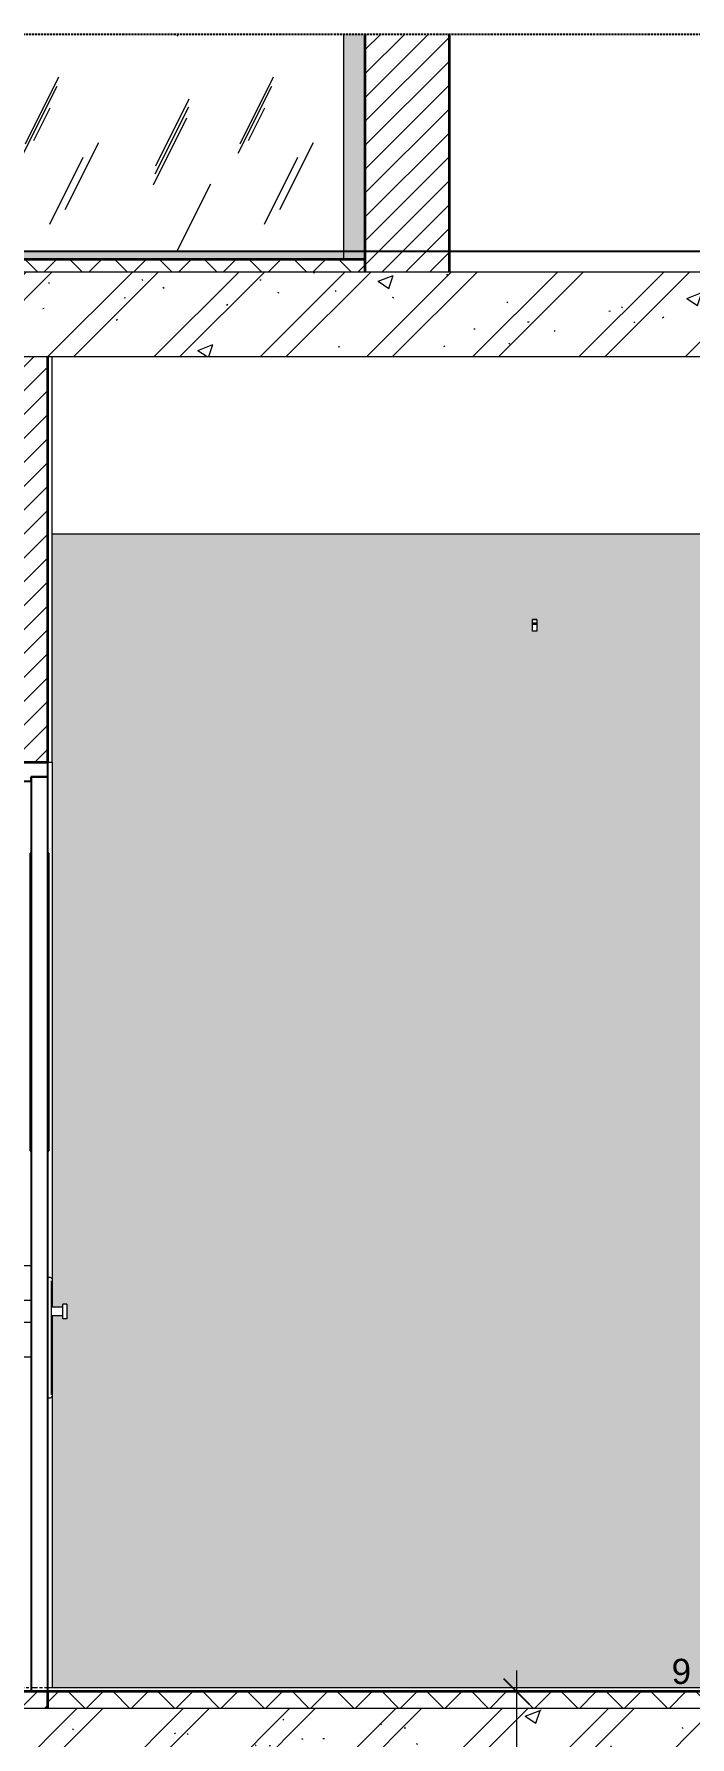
# Model space of a CAD drawing. Header units: millimetres. Extents: x 74302 to 149682, y -1785 to 49068.
# Drawn here: x 132438 to 133990, y 2083 to 6114 of the extents above; entities that cross this region are included whole.
import ezdxf

# ---------------------------------------------------------------- set-up
doc = ezdxf.new("R2010")
doc.units = ezdxf.units.MM
for name, pattern in [('Centre', [31.75, 6.35, -4.7625, 15.875, -4.7625]), ('Hidden', [7.14375, 4.7625, -2.38125]), ('IMPORT-CENTER _2_', [40.64, 25.4, -5.08, 5.08, -5.08])]:
    doc.linetypes.add(name, pattern=pattern)
for name, color, linetype, lineweight in [('0-3', 90, 'Continuous', 5), ('A-ANNO-DIMS', 211, 'Continuous', 9), ('A-ANNO-DIMS-50', 211, 'Continuous', 9), ('A-DETL-GENF', 92, 'Continuous', 18), ('A-DETL-GENF-3', 92, 'Hidden', 25), ('A-DETL-GENF-4', 9, 'Continuous', 18), ('A-DETL-THIN', 151, 'Continuous', 18), ('A-DOOR', 31, 'Continuous', 18), ('A-DOOR-1', 31, 'Continuous', 25), ('A-DOOR-FRAM', 31, 'Continuous', 25), ('A-DOOR-FRAM-1', 31, 'Continuous', 18), ('A-FLOR-FNSH-1', 250, 'Continuous', 35), ('A-FLOR-LEVL-2', 51, 'Centre', 9), ('A-FLOR-PATT-2', 8, 'Continuous', 18), ('A-GLAZ-CURT', 52, 'Continuous', 18), ('A-GLAZ-CURT-2', 254, 'Continuous', 18), ('A-GLAZ-CWMG', 51, 'Continuous', 18), ('A-GLAZ-CWMG-2', 254, 'Continuous', 18), ('A-WALL', 113, 'Continuous', 18), ('A-WALL-2', 250, 'Continuous', 35), ('A-WALL-FNSH-1', 7, 'Continuous', 18), ('A-WALL-PATT-3', 111, 'Continuous', 18), ('A-WALL-PATT-4', 255, 'Continuous', 5), ('E-LITE-EQPM', 33, 'Continuous', 18), ('G-IMPT', 8, 'Continuous', 18), ('G-IMPT-4', 8, 'IMPORT-CENTER _2_', 18), ('M-EQPM', 50, 'Continuous', 18), ('M-EQPM-2', 50, 'Continuous', 25), ('S-BEAM-2', 7, 'Continuous', 18), ('S-STRS-ANNO', 31, 'Continuous', 18)]:
    doc.layers.add(name, color=color, linetype=linetype, lineweight=lineweight)
doc.styles.add('Arial_1', font='arial.ttf', dxfattribs={"height": 59.53})
doc.styles.add('UTM Avo', font='', dxfattribs={"width": 0.9, "height": 125})
doc.styles.get('UTM Avo').set_extended_font_data('UTM Avo')
doc.dimstyles.new('1_Dim_chi_tiet_2_5', dxfattribs={"dimscale": 304.8, "dimtxt": 124.912619, "dimasz": 0.19685, "dimexe": 0.164042, "dimexo": 0.0625, "dimgap": 0.016404, "dimtad": 1, "dimdec": 0, "dimrnd": 5, "dimzin": 0, "dimdsep": 46, "dimtxsty": 'UTM Avo', "dimblk1": 'OBLIQUE', "dimblk2": 'OBLIQUE', "dimsah": 1, "dimcen": 0.09, "dimdle": 0.164042, "dimazin": 0, "dimtfac": 1, "dimtdec": 4, "dimtix": 1, "dimtmove": 0, "dimatfit": 3, "dimfxl": 0.328084, "dimfxlon": 1, "dimtvp": 1, "dimtolj": 1, "dimtzin": 0, "dimarcsym": 2})
pattern_1 = [(45, (134045.125, 15725), (-53.033, 53.033), []), (135, (134045.125, 15725), (-53.033, -53.033), [])]
pattern_2 = [(45, (134045.125, 15725), (-28.28427, 28.28427), [])]
pattern_3 = [(50, (134045.12, 15725), (364.368, -31.878), [38.1, -419.1]), (355, (134045.12, 15725), (-70.486, 382.113), [30.48, -335.28]), (100.451, (134075.5, 15722.34), (293.885, 350.233), [32.38, -356.18]), (46.184, (134045.12, 15826.6), (542.158, -84.086), [57.15, -628.65]), (96.636, (134090.3, 15819.6), (474.805, 494.855), [48.57, -534.27]), (351.184, (134045.1, 15826.6), (474.81, 494.85), [45.72, -502.92]), (21, (134095.92, 15801.2), (303.2285, -204.5305), [38.1, -419.1]), (326, (134095.92, 15801.2), (123.604, 368.376), [30.48, -335.28]), (71.451, (134121.2, 15784.16), (426.834, 163.843), [32.38, -356.18]), (37.5, (134045.12, 15725), (6.1766, 169.1102), [3.353, -327.863, 3.353, -337.007, -336.55]), (37.5, (134045.12, 15725), (6.1766, 169.1102), [-671.576, 3.353, -333.197]), (7.5, (134045.12, 15725), (133.6389, 200.3615), [3.353, -190.703, 3.353, -320.243, -128.27]), (7.5, (134045.12, 15725), (133.6389, 200.3615), [-517.652, 3.353, -124.917]), (327.5, (133931.84, 15725), (271.1818, -11.4584), [3.353, -123.647, 3.353, -392.887, -525.78]), (327.5, (133931.84, 15725), (271.1818, -11.4584), [-523.24, 3.353, -522.427]), (317.5, (133881.04, 15725), (296.2585, 50.853), [3.353, -161.747, 3.353, -259.791, -373.38]), (317.5, (133881.04, 15725), (296.2585, 50.853), [-428.244, 3.353, -370.027]), (45, (134045.12, 15725), (-125.7236, 125.7236), []), (45, (134045.12, 15915.5), (-125.7236, 125.7236), [])]

# ---------------------------------------------------------------- blocks, each defined once
blk = doc.blocks.new('NCV_TKTC_KET CAU_rvt-6-TKCS_SẢNH - BẬC CẤP 4 - MẶT CẮT')
at = {"layer": 'S-BEAM-2'}
blk.add_line((-17646.9, 4930), (-21276.9, 4930), dxfattribs=at)
blk = doc.blocks.new('LIC_06-ĐÈN LED TRÒN DOWNLIGHT_ P_18W - LIC_06-ĐÈN LED TRÒN DOWNLIGHT_ P_18W - ÁNH SÁNG 6000K-1339139-TKCS_SẢNH - BẬC CẤP 4 - MẶT CẮT')
at = {"layer": 'E-LITE-EQPM'}
for p, q in [((-22530.3, 4728), (-22540.3, 4728)), ((-22540.3, 4728), (-22540.3, 4728)), ((-22530.3, 4728), (-22540.3, 4728)), ((-22540.3, 4727.2), (-22540.3, 4728)), ((-22540.3, 4719), (-22540.3, 4727.2)), ((-22530.3, 4727.2), (-22540.3, 4727.2)), ((-22540.3, 4716), (-22540.3, 4719)), ((-22530.3, 4719), (-22540.3, 4719)), ((-22530.3, 4728), (-22530.3, 4728)), ((-22530.3, 4728), (-22530.3, 4727.2)), ((-22530.3, 4727.2), (-22530.3, 4719)), ((-22530.3, 4719), (-22530.3, 4716)), ((-22540.3, 4700), (-22540.3, 4716)), ((-22530.3, 4716), (-22540.3, 4716)), ((-22530.3, 4700), (-22540.3, 4700)), ((-22530.3, 4716), (-22530.3, 4700))]:
    blk.add_line(p, q, dxfattribs=at)
blk = doc.blocks.new('FD_01 - FD_01-1200x2200mm-1787917-TKCS_SẢNH - BẬC CẤP 4 - MẶT CẮT')
at = {"layer": 'A-DOOR'}
for p, q in [((-21326.9, 3198), (-21349, 3198)), ((-21350.5, 3178.9), (-21355.5, 3115.4)), ((-21280.9, 3170), (-21286.9, 3170)), ((-21278.9, 2892.5), (-21278.9, 3162.5)), ((-21365, 3115.4), (-21365, 3064.6)), ((-21358.7, 3115.4), (-21365, 3115.4)), ((-21358.7, 3064.6), (-21358.7, 3115.4)), ((-21358.7, 3115.4), (-21358.7, 3064.6)), ((-21326.9, 3115.4), (-21358.7, 3115.4)), ((-21326.9, 3064.6), (-21326.9, 3115.4)), ((-21251.9, 3100), (-21251.9, 3107.5)), ((-21241.9, 3107.5), (-21251.9, 3107.5)), ((-21241.9, 3107.5), (-21241.9, 3100)), ((-21365, 3064.6), (-21358.7, 3064.6)), ((-21358.7, 3064.6), (-21326.9, 3064.6)), ((-21355.5, 3064.6), (-21350.5, 3001.1)), ((-21251.9, 3100), (-21278.9, 3100)), ((-21278.9, 3099.7), (-21278.9, 3100)), ((-21278.9, 3087.3), (-21278.9, 3087.4)), ((-21278.9, 3080), (-21278.9, 3080.3)), ((-21278.9, 3080), (-21251.9, 3080)), ((-21251.9, 3090), (-21251.9, 3100)), ((-21251.9, 3080), (-21251.9, 3090)), ((-21251.9, 3072.5), (-21251.9, 3080)), ((-21241.9, 3072.5), (-21251.9, 3072.5)), ((-21241.9, 3100), (-21241.9, 3090)), ((-21241.9, 3090), (-21241.9, 3080)), ((-21241.9, 3080), (-21241.9, 3072.5)), ((-21276.9, 2996), (-21278.9, 2996)), ((-21276.9, 2985.1), (-21278.9, 2985.1)), ((-21276.9, 2995.3), (-21276.9, 2985.1)), ((-21276.9, 2985.1), (-21276.9, 2971.2)), ((-21349, 2982.1), (-21326.9, 2982.1)), ((-21278.9, 2967.7), (-21276.9, 2967.7)), ((-21276.9, 2971.2), (-21276.9, 2968.8)), ((-21286.9, 2885), (-21280.9, 2885))]:
    blk.add_line(p, q, dxfattribs=at)
at = {"layer": 'A-DOOR', "flags": 128}
for points in [[(-21349, 3198), (-21349, 3197.5), (-21349.1, 3196.1), (-21349.3, 3193.8), (-21349.6, 3190.8), (-21349.8, 3187.2), (-21350.2, 3183.1), (-21350.5, 3178.9)], [(-21280.9, 3170), (-21280.8, 3170), (-21280.7, 3170)], [(-21280.2, 3169.9), (-21280.2, 3169.8), (-21280.1, 3169.8), (-21280, 3169.8), (-21279.9, 3169.7), (-21279.9, 3169.7), (-21279.8, 3169.7), (-21279.7, 3169.6), (-21279.7, 3169.6), (-21279.6, 3169.5), (-21279.6, 3169.4), (-21279.5, 3169.4), (-21279.4, 3169.3), (-21279.4, 3169.3), (-21279.3, 3169.2), (-21279.3, 3169.1), (-21279.3, 3169.1), (-21279.2, 3169), (-21279.2, 3168.9), (-21279.1, 3168.9), (-21279.1, 3168.8), (-21279.1, 3168.7), (-21279, 3168.6), (-21279, 3168.6), (-21279, 3168.5), (-21279, 3168.4), (-21279, 3168.3), (-21279, 3168.3), (-21278.9, 3168.2), (-21278.9, 3168.1), (-21278.9, 3168), (-21278.9, 3168)], [(-21350.5, 3001.1), (-21350.2, 2996.9), (-21349.8, 2992.8), (-21349.6, 2989.2), (-21349.3, 2986.2), (-21349.1, 2983.9), (-21349, 2982.5), (-21349, 2982.1)], [(-21280.7, 2885), (-21280.8, 2885), (-21280.8, 2885), (-21280.9, 2885)], [(-21278.9, 2887), (-21278.9, 2886.9), (-21278.9, 2886.8), (-21279, 2886.8), (-21279, 2886.7), (-21279, 2886.6), (-21279, 2886.5), (-21279, 2886.4), (-21279, 2886.4), (-21279.1, 2886.3), (-21279.1, 2886.2), (-21279.1, 2886.1), (-21279.2, 2886.1), (-21279.2, 2886), (-21279.2, 2885.9), (-21279.3, 2885.9), (-21279.3, 2885.8), (-21279.4, 2885.7), (-21279.4, 2885.7), (-21279.5, 2885.6), (-21279.5, 2885.6), (-21279.6, 2885.5), (-21279.7, 2885.5), (-21279.7, 2885.4), (-21279.8, 2885.4), (-21279.9, 2885.3), (-21279.9, 2885.3), (-21280, 2885.2), (-21280.1, 2885.2), (-21280.1, 2885.2), (-21280.2, 2885.1), (-21280.3, 2885.1)]]:
    blk.add_lwpolyline(points, dxfattribs=at)
at = {"layer": 'A-DOOR-1'}
for p, q in [((-21286.9, 4355), (-21326.9, 4355)), ((-21326.9, 4355), (-21326.9, 2190)), ((-21286.9, 2190), (-21286.9, 4355)), ((-21326.9, 4175), (-21328.9, 4175)), ((-21328.9, 4175), (-21328.9, 3470)), ((-21326.9, 3470), (-21326.9, 4175)), ((-21284.9, 4175), (-21286.9, 4175)), ((-21286.9, 4175), (-21286.9, 3470)), ((-21284.9, 3470), (-21284.9, 4175)), ((-21328.9, 3470), (-21326.9, 3470)), ((-21286.9, 3470), (-21284.9, 3470)), ((-21326.9, 2190), (-21286.9, 2190))]:
    blk.add_line(p, q, dxfattribs=at)
at = {"layer": 'A-DOOR-FRAM'}
for p, q in [((-21286.9, 4390), (-21486.9, 4390)), ((-21486.9, 4390), (-21486.9, 4345)), ((-21326.9, 4345), (-21326.9, 4355)), ((-21326.9, 4355), (-21286.9, 4355)), ((-21286.9, 4355), (-21286.9, 4390)), ((-21486.9, 4345), (-21326.9, 4345))]:
    blk.add_line(p, q, dxfattribs=at)
at = {"layer": 'A-DOOR-FRAM-1'}
blk.add_line((-21486.9, 4345), (-21486.9, 2190), dxfattribs=at)
blk = doc.blocks.new('TKTC_XREF_251221_MB TANG 2-7 - TKTC_XREF_260130_MB TANG 2-5_dwg_THU NUOC - THU NUOC-444531-TKCS_MB TẦNG 1-4746804-TKCS_SẢNH - BẬC CẤP 4 - MẶT CẮT')
at = {"layer": 'G-IMPT'}
for p, q in [((-20540.7, 5600), (-20690.7, 5600)), ((-20690.7, 5600), (-20540.7, 5600)), ((-20565.7, 5600), (-20665.7, 5600)), ((-20665.7, 5600), (-20565.7, 5600)), ((-20649.7, 5600), (-20655.7, 5600)), ((-20655.7, 5600), (-20649.7, 5600)), ((-20643.4, 5600), (-20637.4, 5600)), ((-20637.4, 5600), (-20643.4, 5600)), ((-20630.9, 5600), (-20624.9, 5600)), ((-20624.9, 5600), (-20630.9, 5600)), ((-20618.9, 5600), (-20612.9, 5600)), ((-20612.9, 5600), (-20618.9, 5600)), ((-20618.9, 5600), (-20612.9, 5600)), ((-20612.9, 5600), (-20618.9, 5600)), ((-20615.7, 5600), (-20615.7, 5600)), ((-20615.7, 5600), (-20615.7, 5600)), ((-20615.7, 5600), (-20615.7, 5600)), ((-20615.7, 5600), (-20615.7, 5600)), ((-20600.5, 5600), (-20606.5, 5600)), ((-20606.5, 5600), (-20600.5, 5600)), ((-20588, 5600), (-20594, 5600)), ((-20594, 5600), (-20588, 5600)), ((-20581.6, 5600), (-20575.6, 5600)), ((-20575.6, 5600), (-20581.6, 5600))]:
    blk.add_line(p, q, dxfattribs=at)
blk = doc.blocks.new('TKTC_XREF_251221_MB TANG 2-7 - TKTC_XREF_260130_MB TANG 2-5_dwg_FD-4746809-TKCS_SẢNH - BẬC CẤP 4 - MẶT CẮT')
at = {"layer": 'G-IMPT'}
for p, q in [((-20538.9, 5600), (-20688.9, 5600)), ((-20688.9, 5600), (-20538.9, 5600)), ((-20613.9, 5600), (-20613.9, 5600))]:
    blk.add_line(p, q, dxfattribs=at)
at = {"layer": 'M-EQPM'}
for p, q in [((-20667.2, 5600), (-20560.6, 5600)), ((-20651.6, 5600), (-20576.2, 5600)), ((-20651.6, 5600), (-20576.2, 5600))]:
    blk.add_line(p, q, dxfattribs=at)
blk = doc.blocks.new('TKTC_XREF_251221_MB TANG 2-7 - TKTC_XREF_260130_MB TANG 2-5_dwg_$cc-4746805-TKCS_SẢNH - BẬC CẤP 4 - MẶT CẮT')
at = {"layer": 'G-IMPT-4'}
for p, q in [((-20654.9, 5600), (-20534.1, 5600)), ((-20594.6, 5600), (-20594.5, 5600))]:
    blk.add_line(p, q, dxfattribs=at)
at = {"layer": 'M-EQPM'}
for p, q in [((-20594.5, 5600), (-20639.4, 5600)), ((-20639.4, 5600), (-20549.7, 5600)), ((-20551.9, 5600), (-20637.2, 5600)), ((-20637.2, 5600), (-20594.5, 5600)), ((-20594.5, 5600), (-20551.9, 5600)), ((-20549.7, 5600), (-20594.5, 5600))]:
    blk.add_line(p, q, dxfattribs=at)
blk = doc.blocks.new('TKTC_XREF_251221_MB TANG 2-7 - TKTC_XREF_260130_MB TANG 2-5_dwg_CUM U_DN100-4746799-TKCS_SẢNH - BẬC CẤP 4 - MẶT CẮT')
at = {"layer": 'G-IMPT'}
for p, q in [((-20649.6, 5600), (-20651.1, 5600)), ((-20651.1, 5600), (-20639, 5600)), ((-20649.6, 5600), (-20647.3, 5600)), ((-20640.5, 5600), (-20649.6, 5600)), ((-20648.4, 5600), (-20641.6, 5600)), ((-20539.5, 5600), (-20648.2, 5600)), ((-20648.2, 5600), (-20648.2, 5600)), ((-20647.3, 5600), (-20642.8, 5600)), ((-20647, 5600), (-20646.3, 5600)), ((-20647, 5600), (-20643, 5600)), ((-20646.3, 5600), (-20643.8, 5600)), ((-20646.3, 5600), (-20643.8, 5600)), ((-20646.3, 5600), (-20643.8, 5600)), ((-20643.8, 5600), (-20643, 5600)), ((-20642.8, 5600), (-20640.5, 5600)), ((-20545.8, 5600), (-20641.9, 5600)), ((-20639, 5600), (-20640.5, 5600)), ((-20549, 5600), (-20638.7, 5600)), ((-20547.2, 5600), (-20548.7, 5600)), ((-20548.7, 5600), (-20536.6, 5600)), ((-20547.2, 5600), (-20544.9, 5600)), ((-20538.1, 5600), (-20547.2, 5600)), ((-20546.1, 5600), (-20539.3, 5600)), ((-20544.9, 5600), (-20540.4, 5600)), ((-20544.7, 5600), (-20543.9, 5600)), ((-20544.7, 5600), (-20540.6, 5600)), ((-20543.9, 5600), (-20541.4, 5600)), ((-20543.9, 5600), (-20541.4, 5600)), ((-20543.9, 5600), (-20541.4, 5600)), ((-20541.4, 5600), (-20540.6, 5600)), ((-20540.4, 5600), (-20538.1, 5600)), ((-20539.5, 5600), (-20539.5, 5600)), ((-20536.6, 5600), (-20538.1, 5600))]:
    blk.add_line(p, q, dxfattribs=at)
at = {"layer": 'G-IMPT', "flags": 128}
for points in [[(-20641.9, 5600), (-20641.9, 5600), (-20638.7, 5600)], [(-20545.8, 5600), (-20545.8, 5600), (-20549, 5600)]]:
    blk.add_lwpolyline(points, dxfattribs=at)
blk = doc.blocks.new('TKTC_XREF_251221_MB TANG 2-7 - TKTC_XREF_260130_MB TANG 2-5_dwg_$cc-4746800-TKCS_SẢNH - BẬC CẤP 4 - MẶT CẮT')
at = {"layer": 'G-IMPT-4'}
for p, q in [((-20962.8, 5600), (-20841.7, 5600)), ((-20902.7, 5600), (-20901.9, 5600))]:
    blk.add_line(p, q, dxfattribs=at)
at = {"layer": 'M-EQPM'}
for p, q in [((-20902.3, 5600), (-20947.3, 5600)), ((-20947.3, 5600), (-20857.3, 5600)), ((-20857.3, 5600), (-20902.3, 5600)), ((-20902, 5600), (-20902, 5600))]:
    blk.add_line(p, q, dxfattribs=at)
blk = doc.blocks.new('TKTC_XREF_251221_MB TANG 2-7 - TKTC_XREF_260130_MB TANG 2-5_dwg_CUM U_DN100-V51-TKCS_SẢNH - BẬC CẤP 4 - MẶT CẮT')
at = {"layer": 'G-IMPT'}
for p, q in [((-20955.5, 5600), (-20957.8, 5600)), ((-20956.8, 5600), (-20847.8, 5600)), ((-20956.4, 5600), (-20956.8, 5600)), ((-20949.8, 5600), (-20956.6, 5600)), ((-20951, 5600), (-20955.5, 5600)), ((-20955.5, 5600), (-20955.5, 5600)), ((-20954.5, 5600), (-20955.2, 5600)), ((-20951.9, 5600), (-20954.5, 5600)), ((-20952, 5600), (-20954.5, 5600)), ((-20951.9, 5600), (-20954.5, 5600)), ((-20951.2, 5600), (-20951.9, 5600)), ((-20948.7, 5600), (-20951, 5600)), ((-20951, 5600), (-20951, 5600)), ((-20950.4, 5600), (-20854.1, 5600)), ((-20947.3, 5600), (-20857.3, 5600)), ((-20852.9, 5600), (-20855.2, 5600)), ((-20847.2, 5600), (-20854, 5600)), ((-20848.3, 5600), (-20852.9, 5600)), ((-20852.9, 5600), (-20852.9, 5600)), ((-20851.8, 5600), (-20852.6, 5600)), ((-20849.3, 5600), (-20851.9, 5600)), ((-20849.3, 5600), (-20851.8, 5600)), ((-20849.3, 5600), (-20851.8, 5600)), ((-20848.6, 5600), (-20849.3, 5600)), ((-20848.4, 5600), (-20848.3, 5600)), ((-20846.1, 5600), (-20848.3, 5600)), ((-20847.5, 5600), (-20847.8, 5600))]:
    blk.add_line(p, q, dxfattribs=at)
at = {"layer": 'G-IMPT', "flags": 128}
for points in [[(-20948.7, 5600), (-20947.2, 5600), (-20947.2, 5600), (-20959.3, 5600), (-20959.3, 5600), (-20957.8, 5600)], [(-20957.8, 5600), (-20957.8, 5600), (-20948.7, 5600), (-20948.7, 5600)], [(-20951.2, 5600), (-20951.2, 5600), (-20955.2, 5600), (-20955.3, 5600)], [(-20950.1, 5600), (-20950.4, 5600), (-20947.3, 5600)], [(-20853.8, 5600), (-20854.1, 5600), (-20857.3, 5600)], [(-20846.1, 5600), (-20844.6, 5600), (-20844.6, 5600), (-20856.7, 5600), (-20856.7, 5600), (-20855.2, 5600)], [(-20855.2, 5600), (-20855.2, 5600), (-20846.1, 5600), (-20846.1, 5600)], [(-20848.6, 5600), (-20848.6, 5600), (-20852.6, 5600), (-20852.6, 5600)]]:
    blk.add_lwpolyline(points, dxfattribs=at)
blk = doc.blocks.new('TKTC_XREF_251221_MB TANG 2-7 - TKTC_XREF_260130_MB TANG 2-5_dwg_$cc-4746795-TKCS_SẢNH - BẬC CẤP 4 - MẶT CẮT')
at = {"layer": 'G-IMPT-4'}
for p, q in [((-20812.8, 5600), (-20659.8, 5600)), ((-20736.3, 5600), (-20736.3, 5600))]:
    blk.add_line(p, q, dxfattribs=at)
at = {"layer": 'M-EQPM'}
for p, q in [((-20736.3, 5600), (-20793.1, 5600)), ((-20793.1, 5600), (-20679.4, 5600)), ((-20682.2, 5600), (-20790.3, 5600)), ((-20790.3, 5600), (-20736.3, 5600)), ((-20736.3, 5600), (-20682.2, 5600)), ((-20679.4, 5600), (-20736.3, 5600))]:
    blk.add_line(p, q, dxfattribs=at)
blk = doc.blocks.new('TKTC_XREF_251221_MB TANG 2-7 - TKTC_XREF_260130_MB TANG 2-5_dwg_CUM U_DN100-V52-TKCS_SẢNH - BẬC CẤP 4 - MẶT CẮT')
at = {"layer": 'G-IMPT'}
for p, q in [((-20806, 5600), (-20807.9, 5600)), ((-20807.9, 5600), (-20792.6, 5600)), ((-20806, 5600), (-20803.1, 5600)), ((-20794.5, 5600), (-20806, 5600)), ((-20804.5, 5600), (-20795.9, 5600)), ((-20666.5, 5600), (-20804.2, 5600)), ((-20803.1, 5600), (-20797.3, 5600)), ((-20802.8, 5600), (-20801.8, 5600)), ((-20802.8, 5600), (-20797.7, 5600)), ((-20801.8, 5600), (-20798.6, 5600)), ((-20801.8, 5600), (-20798.6, 5600)), ((-20801.8, 5600), (-20798.6, 5600)), ((-20798.6, 5600), (-20797.7, 5600)), ((-20797.3, 5600), (-20794.5, 5600)), ((-20674.5, 5600), (-20796.2, 5600)), ((-20796.2, 5600), (-20792.2, 5600)), ((-20792.6, 5600), (-20794.5, 5600)), ((-20678.5, 5600), (-20792.2, 5600)), ((-20674.5, 5600), (-20678.5, 5600)), ((-20676.3, 5600), (-20678.2, 5600)), ((-20678.2, 5600), (-20662.9, 5600)), ((-20676.3, 5600), (-20673.4, 5600)), ((-20664.8, 5600), (-20676.3, 5600)), ((-20674.8, 5600), (-20666.2, 5600)), ((-20673.4, 5600), (-20667.7, 5600)), ((-20673.1, 5600), (-20672.1, 5600)), ((-20673.1, 5600), (-20668, 5600)), ((-20672.1, 5600), (-20668.9, 5600)), ((-20672.1, 5600), (-20668.9, 5600)), ((-20672.1, 5600), (-20668.9, 5600)), ((-20668.9, 5600), (-20668, 5600)), ((-20667.7, 5600), (-20664.8, 5600)), ((-20662.9, 5600), (-20664.8, 5600))]:
    blk.add_line(p, q, dxfattribs=at)
blk = doc.blocks.new('TKTC_XREF_251221_MB TANG 2-7 - TKTC_XREF_260130_MB TANG 2-5_dwg_$cc-4746798-TKCS_SẢNH - BẬC CẤP 4 - MẶT CẮT')
at = {"layer": 'G-IMPT-4'}
for p, q in [((-21005, 5600), (-21158, 5600)), ((-21081.5, 5600), (-21081.5, 5600))]:
    blk.add_line(p, q, dxfattribs=at)
at = {"layer": 'M-EQPM'}
for p, q in [((-21024.7, 5600), (-21138.4, 5600)), ((-21138.4, 5600), (-21081.5, 5600)), ((-21081.5, 5600), (-21135.6, 5600)), ((-21135.6, 5600), (-21027.5, 5600)), ((-21027.5, 5600), (-21081.5, 5600)), ((-21081.5, 5600), (-21024.7, 5600))]:
    blk.add_line(p, q, dxfattribs=at)
blk = doc.blocks.new('TKTC_XREF_251221_MB TANG 2-7 - TKTC_XREF_260130_MB TANG 2-5_dwg_$cc-4746797-TKCS_SẢNH - BẬC CẤP 4 - MẶT CẮT')
at = {"layer": 'G-IMPT-4'}
for p, q in [((-21287.2, 5600), (-21166.1, 5600)), ((-21227, 5600), (-21226.2, 5600))]:
    blk.add_line(p, q, dxfattribs=at)
at = {"layer": 'M-EQPM'}
for p, q in [((-21226.6, 5600), (-21271.6, 5600)), ((-21271.6, 5600), (-21181.6, 5600)), ((-21181.6, 5600), (-21226.6, 5600)), ((-21226.3, 5600), (-21226.3, 5600))]:
    blk.add_line(p, q, dxfattribs=at)
blk = doc.blocks.new('TKTC_XREF_251221_MB TANG 2-7 - TKTC_XREF_251221_MB TANG 2-7-2039446-TKCS_SẢNH - BẬC CẤP 4 - MẶT CẮT')
at = {"layer": 'M-EQPM'}
for p, q in [((-20536.9, 5600), (-21287.1, 5600)), ((-21287.1, 5600), (-21286.8, 5600)), ((-21286.8, 5600), (-20536.6, 5600)), ((-20536.6, 5600), (-20536.9, 5600))]:
    blk.add_line(p, q, dxfattribs=at)
at = {"layer": 'M-EQPM-2'}
blk.add_line((-23196.9, 5600), (-17236.9, 5600), dxfattribs=at)
for name, p in [('TKTC_XREF_251221_MB TANG 2-7 - TKTC_XREF_260130_MB TANG 2-5_dwg_$cc-4746797-TKCS_SẢNH - BẬC CẤP 4 - MẶT CẮT', (0, 0)), ('TKTC_XREF_251221_MB TANG 2-7 - TKTC_XREF_260130_MB TANG 2-5_dwg_CUM U_DN100-V51-TKCS_SẢNH - BẬC CẤP 4 - MẶT CẮT', (-324.3, 0)), ('TKTC_XREF_251221_MB TANG 2-7 - TKTC_XREF_260130_MB TANG 2-5_dwg_$cc-4746798-TKCS_SẢNH - BẬC CẤP 4 - MẶT CẮT', (0, 0)), ('TKTC_XREF_251221_MB TANG 2-7 - TKTC_XREF_260130_MB TANG 2-5_dwg_CUM U_DN100-V52-TKCS_SẢNH - BẬC CẤP 4 - MẶT CẮT', (-346.2, 0)), ('TKTC_XREF_251221_MB TANG 2-7 - TKTC_XREF_260130_MB TANG 2-5_dwg_$cc-4746800-TKCS_SẢNH - BẬC CẤP 4 - MẶT CẮT', (0, 0)), ('TKTC_XREF_251221_MB TANG 2-7 - TKTC_XREF_260130_MB TANG 2-5_dwg_CUM U_DN100-V51-TKCS_SẢNH - BẬC CẤP 4 - MẶT CẮT', (0, 0)), ('TKTC_XREF_251221_MB TANG 2-7 - TKTC_XREF_260130_MB TANG 2-5_dwg_$cc-4746795-TKCS_SẢNH - BẬC CẤP 4 - MẶT CẮT', (0, 0)), ('TKTC_XREF_251221_MB TANG 2-7 - TKTC_XREF_260130_MB TANG 2-5_dwg_CUM U_DN100-V52-TKCS_SẢNH - BẬC CẤP 4 - MẶT CẮT', (0, 0)), ('TKTC_XREF_251221_MB TANG 2-7 - TKTC_XREF_260130_MB TANG 2-5_dwg_THU NUOC - THU NUOC-444531-TKCS_MB TẦNG 1-4746804-TKCS_SẢNH - BẬC CẤP 4 - MẶT CẮT', (0, 0)), ('TKTC_XREF_251221_MB TANG 2-7 - TKTC_XREF_260130_MB TANG 2-5_dwg_FD-4746809-TKCS_SẢNH - BẬC CẤP 4 - MẶT CẮT', (0, 0)), ('TKTC_XREF_251221_MB TANG 2-7 - TKTC_XREF_260130_MB TANG 2-5_dwg_$cc-4746805-TKCS_SẢNH - BẬC CẤP 4 - MẶT CẮT', (0, 0)), ('TKTC_XREF_251221_MB TANG 2-7 - TKTC_XREF_260130_MB TANG 2-5_dwg_CUM U_DN100-4746799-TKCS_SẢNH - BẬC CẤP 4 - MẶT CẮT', (0, 0))]:
    blk.add_blockref(name, p)
blk = doc.blocks.new('System Panel - Glazed-V53-TKCS_SẢNH - BẬC CẤP 4 - MẶT CẮT')
at = {"layer": 'A-GLAZ-CURT-2'}
h = blk.add_hatch(dxfattribs=at)
h.set_pattern_fill('FP_30', color=256, style=0, pattern_type=2)
h.set_pattern_definition([(63.435, (-19115.96, 15759.78), (-0.0009, 508), [177.488, -958.435]), (63.435, (-19623.96, 15759.78), (-0.0009, 508), [177.488, -958.435]), (63.435, (-18872.78, 15857.92), (-0.0009, 508), [177.488, -958.435]), (63.435, (-19380.78, 15857.92), (-0.0009, 508), [177.488, -958.435]), (63.435, (-18909.59, 15823.28), (-0.0009, 508), [177.488, -958.435]), (63.435, (-19417.59, 15823.28), (-0.0009, 508), [177.488, -958.435]), (63.435, (-18947.1, 16021.7), (-0.0009, 508), [86.267, -1049.655]), (63.435, (-19455.1, 16021.7), (-0.0009, 508), [86.267, -1049.655]), (63.435, (-18971.64, 15990.98), (-0.0009, 508), [177.488, -958.435]), (63.435, (-19479.64, 15990.98), (-0.0009, 508), [177.488, -958.435]), (63.435, (-18967.31, 16013.03), (-0.0009, 508), [177.488, -958.435]), (63.435, (-19475.31, 16013.03), (-0.0009, 508), [177.488, -958.435]), (63.435, (-19172.27, 15916.31), (-0.0009, 508), [177.488, -958.435]), (63.435, (-19680.27, 15916.31), (-0.0009, 508), [177.488, -958.435]), (63.435, (-19167.94, 15942.3), (-0.0009, 508), [177.488, -958.435]), (63.435, (-19675.94, 15942.3), (-0.0009, 508), [177.488, -958.435]), (63.435, (-19166.77, 15961.03), (-0.0009, 508), [177.488, -958.435]), (63.435, (-19674.77, 15961.03), (-0.0009, 508), [177.488, -958.435])])
h.paths.add_polyline_path([(-20586.9, 5600), (-20586.9, 6113.7), (-21736.9, 6113.7), (-21736.9, 5600), (-20606.9, 5600)])
at = {"layer": 'A-GLAZ-CURT'}
blk.add_line((-21736.9, 5600), (-20586.9, 5600), dxfattribs=at)
blk = doc.blocks.new('Rectangular Mullion - 50 x 100mm-1286811-TKCS_SẢNH - BẬC CẤP 4 - MẶT CẮT')
at = {"layer": 'A-GLAZ-CWMG-2'}
blk.add_hatch(color=256, dxfattribs=at).paths.add_polyline_path([(-20536.9, 5580), (-20536.9, 6113.7), (-20586.9, 6113.7), (-20586.9, 5580)])
at = {"layer": 'A-GLAZ-CWMG'}
blk.add_line((-20586.9, 5580), (-20586.9, 6113.7), dxfattribs=at)
blk = doc.blocks.new('BORDER VIEW - BORDER VIEW-2200112-TKCS_SẢNH - BẬC CẤP 4 - MẶT CẮT')
at = {"layer": 'A-DETL-GENF-3'}
blk.add_line((-23046.9, 6113.7), (-16442.5, 6113.7), dxfattribs=at)
blk = doc.blocks.new('DIMBLOCK39-TKCS_SẢNH - BẬC CẤP 4 - MẶT CẮT')
at = {"layer": 'A-ANNO-DIMS-50', "lineweight": 25}
for p, q in [((133579.7, 2190), (133549.7, 2220)), ((133579.7, 2190), (133609.7, 2160)), ((133579.7, 600), (133549.7, 630)), ((133579.7, 600), (133609.7, 570))]:
    blk.add_line(p, q, dxfattribs=at)
at = {"layer": 'A-ANNO-DIMS-50'}
for p, q in [((133579.7, 2240), (133579.7, 550)), ((133679.7, 2190), (133529.7, 2190)), ((133579.7, 2190), (133679.7, 2190)), ((133679.7, 600), (133529.7, 600)), ((133579.7, 600), (133679.7, 600))]:
    blk.add_line(p, q, dxfattribs=at)
at = {"layer": 'A-ANNO-DIMS-50', "color": 0, "insert": (133417.3, 1223.8), "char_height": 125, "width": 410.824, "attachment_point": 1, "rotation": 90, "line_spacing_factor": 1.110334, "style": 'UTM Avo'}
blk.add_mtext('1590', dxfattribs=at)
blk = doc.blocks.new('_Oblique')
at = {"color": 0, "linetype": 'ByBlock', "lineweight": -2}
blk.add_line((-0.5, -0.5), (0.5, 0.5), dxfattribs=at)

msp = doc.modelspace()

# ---------------------------------------------------------------- hatches: boundary and pattern name
at = {"layer": 'A-DETL-GENF-4'}
h = msp.add_hatch(dxfattribs=at)
h.set_pattern_fill('FP_27', color=256, style=0, pattern_type=2)
h.set_pattern_definition(pattern_3)
h.paths.add_polyline_path([(136520.9, 4950), (136520.9, 5550), (130560.9, 5550), (130560.9, 5350), (131322.5, 5350), (131322.5, 5150), (131522.5, 5150), (131522.5, 5350), (136222.5, 5350), (136222.5, 4950)])
h = msp.add_hatch(dxfattribs=at)
h.set_pattern_fill('FP_27', color=256, style=0, pattern_type=2)
h.set_pattern_definition(pattern_3)
h.paths.add_polyline_path([(134025, 1700), (134040.9, 1700), (134040.9, 2150), (130560.9, 2150), (130560.9, 1931.8), (131322.5, 1931.8), (131322.5, 1750), (131522.5, 1750), (131522.5, 1930), (132268.9, 1930), (132268.9, 1730), (132468.9, 1730), (132468.9, 1930), (133840.9, 1930), (133840.9, 1700)])
at = {"layer": 'A-FLOR-PATT-2'}
h = msp.add_hatch(dxfattribs=at)
h.set_pattern_fill('FP_29', color=256, style=0, pattern_type=2)
h.set_pattern_definition(pattern_1)
h.paths.add_polyline_path([(132276.8, 5550), (133220.9, 5550), (133220.9, 5580), (130560.9, 5580), (130560.9, 5550), (131522.5, 5550)])
h = msp.add_hatch(dxfattribs=at)
h.set_pattern_fill('FP_29', color=256, style=0, pattern_type=2)
h.set_pattern_definition(pattern_1)
h.paths.add_polyline_path([(132470.9, 2150), (134040.9, 2150), (134040.9, 2190), (132470.9, 2190)])
at = {"layer": 'A-WALL-PATT-3'}
h = msp.add_hatch(dxfattribs=at)
h.set_pattern_fill('FP_28', color=256, style=0, pattern_type=2)
h.set_pattern_definition(pattern_2)
h.paths.add_polyline_path([(133420.9, 5550), (133420.9, 6113.7), (133220.9, 6113.7), (133220.9, 5550)])
h = msp.add_hatch(dxfattribs=at)
h.set_pattern_fill('FP_28', color=256, style=0, pattern_type=2)
h.set_pattern_definition(pattern_2)
h.paths.add_polyline_path([(132270.9, 2150), (132470.9, 2150), (132470.9, 2190), (132270.9, 2190)])
h.paths.add_polyline_path([(132470.9, 4390), (132470.9, 5350), (132270.9, 5350), (132270.9, 4390), (132276.8, 4390)])
at = {"layer": 'A-WALL-PATT-4'}
h = msp.add_hatch(color=256, dxfattribs=at)
h.paths.add_polyline_path([(136110.9, 3290), (136114.9, 3290), (136114.9, 3300), (136110.9, 3300), (136110.9, 3291.2)])
h.paths.add_polyline_path([(136110.9, 4690), (136114.9, 4690), (136114.9, 4700), (136110.9, 4700)])
h.paths.add_polyline_path([(133170.9, 5580), (133170.9, 5600), (132020.9, 5600), (132020.9, 5580), (133150.9, 5580)])
h.paths.add_polyline_path([(130770.9, 5580), (130770.9, 5600), (130560.9, 5600), (130560.9, 5580)])
h.paths.add_polyline_path([(130820.9, 5580), (131970.9, 5580), (131970.9, 5600), (130820.9, 5600)])
h = msp.add_hatch(color=256, dxfattribs=at)
h.paths.add_polyline_path([(132480.9, 2200), (136110.9, 2200), (136110.9, 3290), (136106.9, 3290), (136106.9, 3300), (136110.9, 3300), (136110.9, 4690), (136106.9, 4690), (136106.9, 4700), (136110.9, 4700), (136110.9, 4930), (132480.9, 4930), (132480.9, 3100), (132505.9, 3100), (132505.9, 3107.5), (132515.9, 3107.5), (132515.9, 3072.5), (132505.9, 3072.5), (132505.9, 3080), (132480.9, 3080), (132480.9, 2767.3)])
h.paths.add_polyline_path([(133617.5, 4700), (133617.5, 4728), (133627.5, 4727.4), (133627.5, 4700)])

# ---------------------------------------------------------------- linework, layer by layer
at = {"layer": 'A-DETL-THIN'}
for p, q in [((136520.9, 5550), (130560.9, 5550)), ((131522.5, 5350), (136222.5, 5350)), ((134040.9, 2150), (130560.9, 2150))]:
    msp.add_line(p, q, dxfattribs=at)
at = {"layer": 'A-FLOR-FNSH-1'}
for p, q in [((133220.9, 5580), (130560.9, 5580)), ((134040.9, 2190), (132470.9, 2190))]:
    msp.add_line(p, q, dxfattribs=at)
at = {"layer": 'A-FLOR-LEVL-2'}
for p, q in [((129879.5, 5600), (138318.1, 5600)), ((129879.5, 2200), (138318.1, 2200))]:
    msp.add_line(p, q, dxfattribs=at)
at = {"layer": 'A-WALL'}
for p, q in [((132480.9, 4390), (132480.9, 3100)), ((132480.9, 3080), (132480.9, 2995.3)), ((132480.9, 2968.8), (132480.9, 2200)), ((132470.9, 2200), (136530.9, 2200))]:
    msp.add_line(p, q, dxfattribs=at)
at = {"layer": 'A-WALL-2'}
for p, q in [((133220.9, 6113.7), (133220.9, 5550)), ((133420.9, 5550), (133420.9, 6113.7)), ((132470.9, 4390), (132470.9, 5350)), ((132260.9, 4390), (132470.9, 4390)), ((132470.9, 2190), (132270.9, 2190)), ((132470.9, 2150), (132470.9, 2190))]:
    msp.add_line(p, q, dxfattribs=at)
at = {"layer": 'A-WALL-FNSH-1'}
for p, q in [((132480.9, 4390), (132480.9, 5350)), ((132470.9, 4390), (132480.9, 4390))]:
    msp.add_line(p, q, dxfattribs=at)

# ---------------------------------------------------------------- block references
at = {"layer": '0-3'}
msp.add_blockref('NCV_TKTC_KET CAU_rvt-6-TKCS_SẢNH - BẬC CẤP 4 - MẶT CẮT', (153757.8, 0), dxfattribs=at)
at = {"layer": 'A-DETL-GENF'}
msp.add_blockref('BORDER VIEW - BORDER VIEW-2200112-TKCS_SẢNH - BẬC CẤP 4 - MẶT CẮT', (153757.8, 0), dxfattribs=at)
at = {"layer": 'A-DOOR'}
msp.add_blockref('FD_01 - FD_01-1200x2200mm-1787917-TKCS_SẢNH - BẬC CẤP 4 - MẶT CẮT', (153757.8, 0), dxfattribs=at)
at = {"layer": 'A-GLAZ-CURT'}
msp.add_blockref('System Panel - Glazed-V53-TKCS_SẢNH - BẬC CẤP 4 - MẶT CẮT', (153757.8, 0), dxfattribs=at)
at = {"layer": 'A-GLAZ-CWMG'}
msp.add_blockref('Rectangular Mullion - 50 x 100mm-1286811-TKCS_SẢNH - BẬC CẤP 4 - MẶT CẮT', (153757.8, 0), dxfattribs=at)
at = {"layer": 'E-LITE-EQPM'}
msp.add_blockref('LIC_06-ĐÈN LED TRÒN DOWNLIGHT_ P_18W - LIC_06-ĐÈN LED TRÒN DOWNLIGHT_ P_18W - ÁNH SÁNG 6000K-1339139-TKCS_SẢNH - BẬC CẤP 4 - MẶT CẮT', (156157.8, 0), dxfattribs=at)
at = {"layer": 'M-EQPM'}
msp.add_blockref('TKTC_XREF_251221_MB TANG 2-7 - TKTC_XREF_251221_MB TANG 2-7-2039446-TKCS_SẢNH - BẬC CẤP 4 - MẶT CẮT', (153757.8, 0), dxfattribs=at)

# ---------------------------------------------------------------- texts
at = {"layer": 'S-STRS-ANNO', "insert": (133946.5, 2267.6), "char_height": 59.5, "width": 54.943, "attachment_point": 1, "line_spacing_factor": 0.941778, "style": 'Arial_1'}
msp.add_mtext('9', dxfattribs=at)

# ---------------------------------------------------------------- dimensions: what is measured, and where the dimension line sits
at = {"layer": 'A-ANNO-DIMS'}
dim = msp.add_linear_dim(base=(133579.7, 600), p1=(133679.7, 2190), p2=(133679.7, 600), angle=90, dimstyle='1_Dim_chi_tiet_2_5', override={"dimpost": '<>', "dimfxl": 1590}, dxfattribs=at)
dim.commit()
dim.dimension.update_dxf_attribs({"geometry": 'DIMBLOCK39-TKCS_SẢNH - BẬC CẤP 4 - MẶT CẮT', "text_midpoint": (133510, 1395)})

doc.saveas('drawing.dxf')
